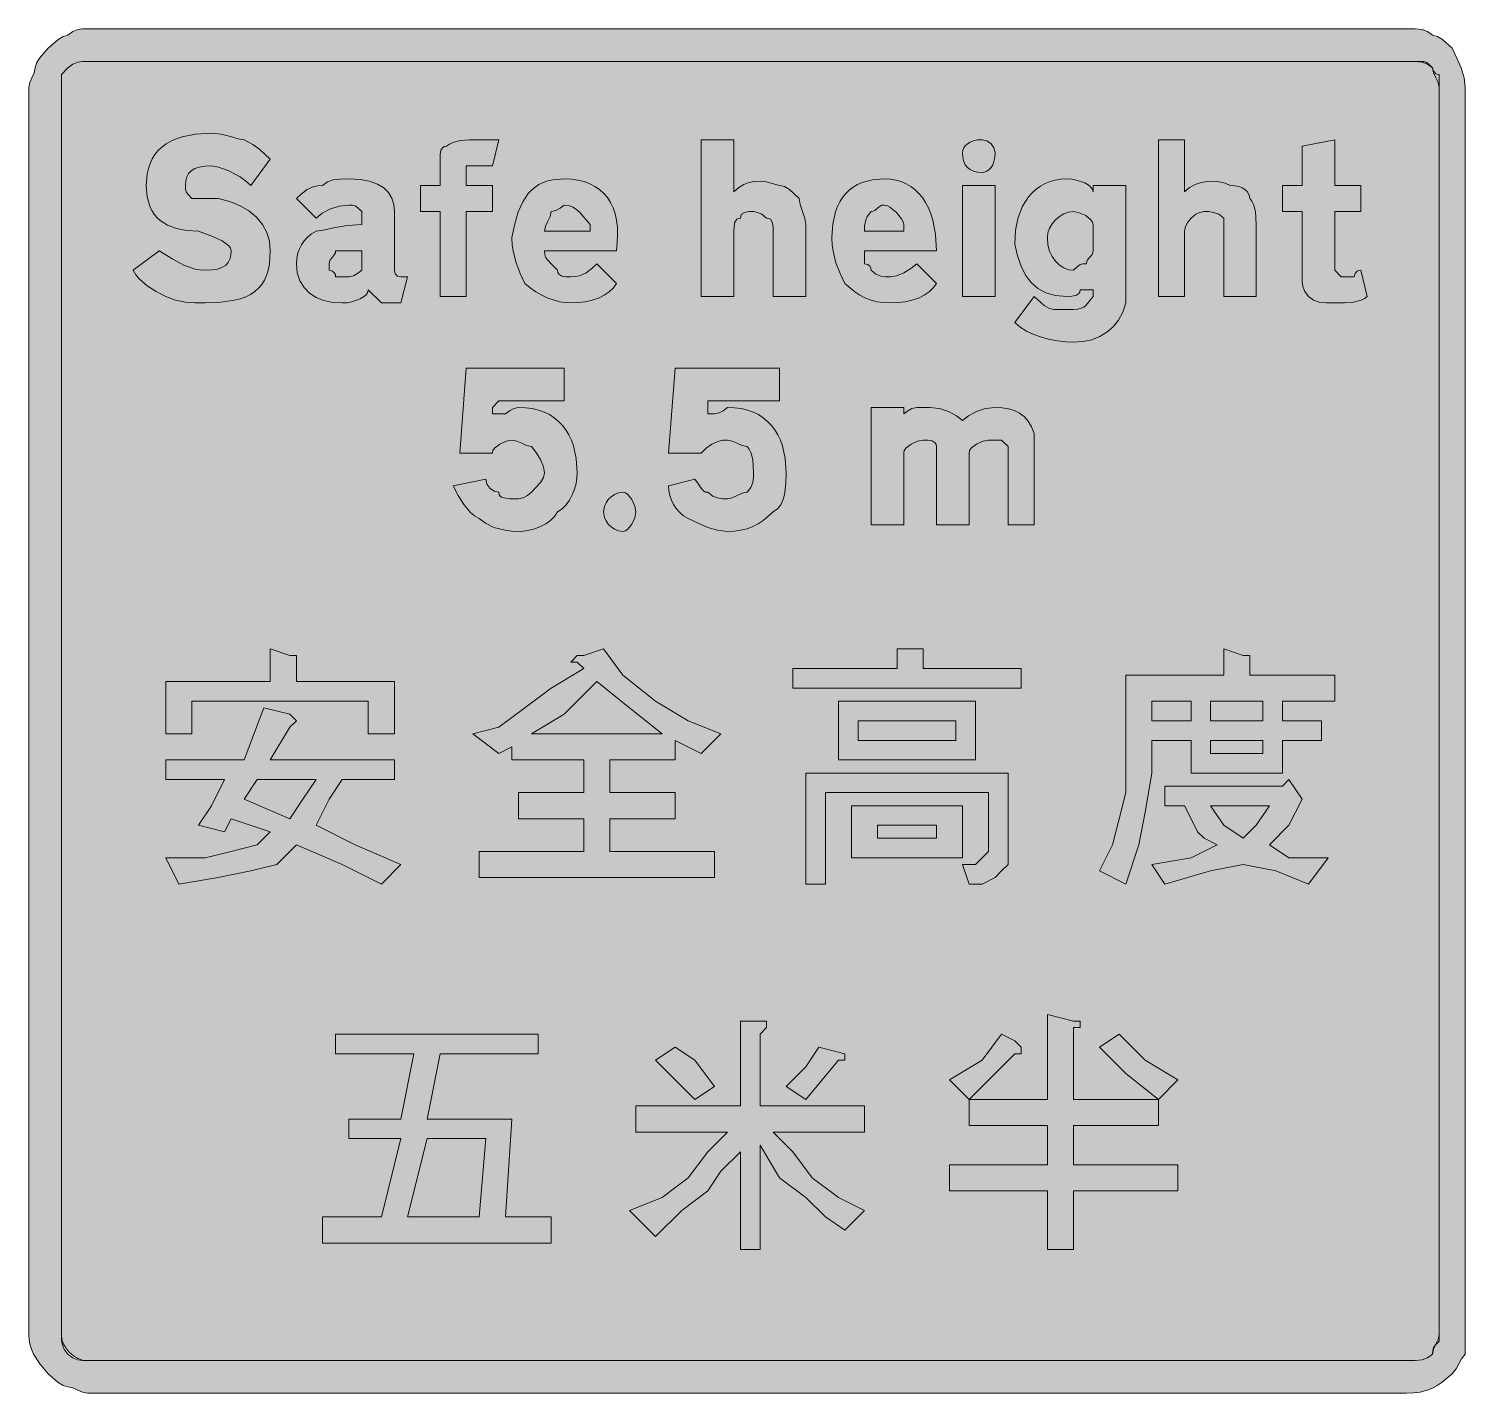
# Model space of a CAD drawing. Header units: metres. Extents: x 152 to 416, y 11 to 261.
import ezdxf

# ---------------------------------------------------------------- set-up
doc = ezdxf.new("R2010")
doc.units = ezdxf.units.M
for name, color, linetype, true_color in [('FILL_BLACK_000000', 7, 'Continuous', 0x000000), ('FILL_WHITE_FFFFFF', 7, 'Continuous', 0xffffff), ('STROKE_BLACK_000000', 7, 'Continuous', 0x000000)]:
    doc.layers.add(name, color=color, linetype=linetype, true_color=true_color)

msp = doc.modelspace()

# ---------------------------------------------------------------- hatches: boundary and pattern name
at = {"layer": 'FILL_BLACK_000000', "true_color": 0x000000}
h = msp.add_hatch(color=7, dxfattribs=at)
h.dxf.hatch_style = 1
h.paths.add_polyline_path([(407.94, 261.21), (408.97, 260.85), (409.89, 260.16), (410.79, 259.95), (411.69, 259.41), (413.49, 257.76), (414.37, 255.96), (415.14, 254.16), (415.68, 252.36), (415.89, 250.56), (415.89, 21.36), (415.89, 17.76), (415.18, 16.86), (414.69, 15.96), (414.2, 15.06), (413.49, 14.16), (411.67, 12.58), (410.73, 11.97), (409.74, 11.46), (408.7, 11.07), (407.58, 10.78), (406.39, 10.62), (405.09, 10.56), (162.69, 10.56), (161.79, 10.75), (160.89, 11.16), (159.99, 11.57), (159.09, 11.76), (158.19, 11.97), (157.29, 12.51), (155.49, 14.16), (153.91, 15.96), (152.79, 17.76), (152.4, 18.66), (152.11, 19.56), (151.95, 20.46), (151.89, 21.36), (151.89, 250.56), (152.08, 251.46), (152.49, 252.36), (152.9, 253.26), (153.09, 254.16), (153.3, 255.06), (153.84, 255.96), (155.49, 257.76), (157.29, 259.41), (158.19, 259.95), (159.09, 260.16), (159.99, 260.85), (160.89, 261.21), (161.79, 261.34), (162.69, 261.36), (405.09, 261.36), (406.68, 261.34), (407.94, 261.21)])
h.paths.add_polyline_path([(161.79, 255.34), (160.89, 255.21), (159.99, 254.85), (159.09, 254.16), (157.89, 252.96), (157.89, 250.56), (157.89, 21.36), (157.91, 20.46), (158.04, 19.56), (158.4, 18.66), (159.09, 17.76), (159.99, 17.07), (160.89, 16.71), (161.79, 16.58), (162.69, 16.56), (405.09, 16.56), (406.68, 16.58), (407.94, 16.71), (408.97, 17.07), (409.89, 17.76), (409.91, 18.47), (410.04, 18.96), (410.4, 19.45), (411.09, 20.16), (411.09, 21.36), (411.09, 250.56), (410.9, 251.46), (410.49, 252.36), (410.08, 253.26), (409.89, 254.16), (408.97, 254.85), (407.94, 255.21), (406.68, 255.34), (405.09, 255.36), (162.69, 255.36), (161.79, 255.34)], flags=16)
h = msp.add_hatch(color=7, dxfattribs=at)
h.dxf.hatch_style = 1
h.paths.add_polyline_path([(180.71, 231.85), (180.84, 231.36), (181.2, 230.87), (181.89, 230.16), (186.69, 230.16), (188.83, 229.6), (190.72, 228.83), (192.36, 227.86), (193.74, 226.71), (194.83, 225.39), (195.63, 223.92), (196.12, 222.3), (196.29, 220.56), (196.12, 218.08), (195.9, 217), (195.6, 216.02), (195.2, 215.14), (194.71, 214.36), (194.12, 213.67), (193.44, 213.06), (192.66, 212.54), (191.78, 212.1), (190.8, 211.74), (189.71, 211.45), (187.22, 211.08), (184.29, 210.96), (182.49, 210.98), (180.69, 211.11), (178.89, 211.47), (177.09, 212.16), (175.31, 213.08), (173.64, 214.11), (172.2, 215.37), (171.59, 216.11), (171.09, 216.96), (175.89, 220.56), (178.38, 218.98), (180.54, 217.86), (182.47, 217.19), (183.39, 217.02), (184.29, 216.96), (185.53, 217.02), (186.56, 217.19), (187.39, 217.47), (188.04, 217.86), (188.52, 218.37), (188.85, 218.98), (189.03, 219.72), (189.09, 220.56), (188.98, 221.01), (188.66, 221.46), (188.14, 221.91), (187.44, 222.36), (185.55, 223.26), (183.09, 224.16), (180.95, 224.27), (179.06, 224.63), (177.42, 225.24), (176.04, 226.11), (175.46, 226.65), (174.95, 227.27), (174.51, 227.95), (174.15, 228.72), (173.66, 230.48), (173.49, 232.56), (173.66, 234.7), (173.88, 235.67), (174.18, 236.59), (174.58, 237.45), (175.07, 238.23), (175.66, 238.96), (176.34, 239.61), (177.12, 240.19), (178, 240.7), (178.98, 241.14), (180.07, 241.5), (182.56, 241.99), (185.49, 242.16), (187.27, 241.97), (188.94, 241.56), (190.38, 241.15), (191.49, 240.96), (193.08, 240.06), (194.34, 239.16), (196.29, 237.36), (192.69, 232.56), (191.74, 233.4), (190.72, 234.13), (188.64, 235.26), (186.78, 235.93), (185.49, 236.16), (184.25, 236.1), (183.22, 235.93), (182.39, 235.65), (181.74, 235.26), (181.26, 234.75), (180.93, 234.13), (180.75, 233.4), (180.69, 232.56), (180.71, 231.85)])
h = msp.add_hatch(color=7, dxfattribs=at)
h.dxf.hatch_style = 1
h.paths.add_polyline_path([(227.49, 212.16), (227.49, 227.76), (223.89, 227.76), (223.89, 232.56), (227.49, 232.56), (227.49, 237.36), (227.51, 238.24), (227.64, 239.01), (228, 239.55), (228.29, 239.71), (228.69, 239.76), (229.19, 240.16), (229.8, 240.45), (231.24, 240.81), (232.91, 240.94), (234.69, 240.96), (238.29, 240.96), (237.09, 236.16), (235.89, 236.16), (233.49, 236.16), (232.29, 236.16), (232.29, 234.96), (232.29, 232.56), (237.09, 232.56), (237.09, 227.76), (232.29, 227.76), (232.29, 212.16), (227.49, 212.16)])
h = msp.add_hatch(color=7, dxfattribs=at)
h.dxf.hatch_style = 1
h.paths.add_polyline_path([(282.39, 232.15), (283.31, 232.73), (284.25, 233.11), (285.24, 233.31), (286.28, 233.34), (287.4, 233.22), (289.89, 232.56), (290.79, 232.35), (291.69, 231.81), (293.49, 230.16), (293.68, 229.07), (294.09, 227.76), (294.5, 226.45), (294.69, 225.36), (294.69, 212.16), (288.69, 212.16), (288.69, 224.16), (288.67, 225.04), (288.54, 225.81), (288.18, 226.35), (287.89, 226.51), (287.49, 226.56), (286.61, 227.25), (285.84, 227.61), (285.09, 227.76), (284.21, 227.74), (283.44, 227.61), (282.9, 227.25), (282.74, 226.96), (282.69, 226.56), (282.29, 226.51), (282, 226.35), (281.64, 225.81), (281.51, 225.04), (281.49, 224.16), (281.49, 212.16), (275.49, 212.16), (275.49, 240.96), (281.49, 240.96), (281.49, 231.36), (282.39, 232.15)])
h = msp.add_hatch(color=7, dxfattribs=at)
h.dxf.hatch_style = 1
h.paths.add_polyline_path([(329.44, 237.72), (329.28, 236.98), (329.05, 236.37), (328.74, 235.86), (328.38, 235.47), (327.97, 235.18), (327.54, 235.02), (327.09, 234.96), (326.25, 235.02), (325.51, 235.18), (324.9, 235.47), (324.39, 235.86), (324, 236.37), (323.71, 236.98), (323.55, 237.72), (323.49, 238.56), (323.55, 239.01), (323.71, 239.44), (324, 239.85), (324.39, 240.21), (324.9, 240.52), (325.51, 240.75), (326.25, 240.91), (327.09, 240.96), (327.97, 240.75), (328.74, 240.21), (329.28, 239.44), (329.49, 238.56), (329.44, 237.72)])
h = msp.add_hatch(color=7, dxfattribs=at)
h.dxf.hatch_style = 1
h.paths.add_polyline_path([(365.24, 232.15), (366.28, 232.73), (367.37, 233.11), (368.49, 233.31), (369.61, 233.34), (370.7, 233.22), (371.74, 232.95), (372.69, 232.56), (373.53, 232.51), (374.27, 232.35), (374.88, 232.12), (375.39, 231.81), (375.78, 231.45), (376.06, 231.04), (376.23, 230.61), (376.29, 230.16), (376.69, 229.66), (376.98, 229.07), (377.34, 227.76), (377.49, 225.36), (377.49, 212.16), (371.49, 212.16), (371.49, 224.16), (371.49, 225.36), (371.49, 226.56), (370.59, 227.25), (369.69, 227.61), (368.79, 227.74), (367.89, 227.76), (367.14, 227.61), (366.37, 227.25), (365.49, 226.56), (364.89, 225.81), (364.48, 225.04), (364.29, 224.16), (364.29, 212.16), (359.49, 212.16), (359.49, 240.96), (364.29, 240.96), (364.29, 231.36), (365.24, 232.15)])
h = msp.add_hatch(color=7, dxfattribs=at)
h.dxf.hatch_style = 1
h.paths.add_polyline_path([(396.69, 232.56), (396.69, 227.76), (391.89, 227.76), (391.89, 218.16), (391.89, 216.96), (393.09, 215.76), (395.49, 215.76), (395.64, 216.36), (396, 216.77), (396.29, 216.91), (396.69, 216.96), (397.89, 212.16), (397.39, 211.76), (396.78, 211.47), (395.34, 211.11), (393.67, 210.98), (391.89, 210.96), (390.3, 210.98), (389.04, 211.11), (388.01, 211.47), (387.09, 212.16), (386.4, 213.06), (386.04, 213.96), (385.91, 214.86), (385.89, 215.76), (385.89, 227.76), (382.29, 227.76), (382.29, 232.56), (385.89, 232.56), (385.89, 239.76), (391.89, 240.96), (391.89, 232.56), (396.69, 232.56)])
h = msp.add_hatch(color=7, dxfattribs=at)
h.dxf.hatch_style = 1
h.paths.add_polyline_path([(213.09, 227.76), (212.38, 228.45), (211.89, 228.81), (211.4, 228.94), (210.69, 228.96), (208.91, 228.75), (207.24, 228.21), (205.8, 227.44), (204.69, 226.56), (201.09, 230.16), (202.01, 231.04), (203.04, 231.81), (204.3, 232.35), (205.04, 232.51), (205.89, 232.56), (206.81, 233.25), (207.84, 233.61), (209.1, 233.74), (210.69, 233.76), (212.77, 233.65), (214.53, 233.33), (215.98, 232.81), (217.14, 232.11), (218.01, 231.24), (218.62, 230.22), (218.98, 229.05), (219.09, 227.76), (219.09, 216.96), (219.14, 216.56), (219.28, 216.27), (219.69, 215.91), (220.29, 215.76), (221.49, 215.76), (220.29, 210.96), (216.69, 210.96), (214.29, 213.36), (214.18, 212.91), (213.88, 212.48), (213.4, 212.07), (212.79, 211.71), (211.25, 211.17), (210.39, 211.01), (209.49, 210.96), (207.75, 211.07), (206.15, 211.41), (204.72, 211.97), (203.49, 212.76), (202.48, 213.77), (201.73, 215.01), (201.25, 216.47), (201.09, 218.16), (201.15, 219.06), (201.31, 219.94), (201.6, 220.8), (201.99, 221.61), (202.5, 222.37), (203.11, 223.05), (203.85, 223.66), (204.69, 224.16), (206, 224.35), (207.99, 224.76), (210.43, 225.17), (213.09, 225.36), (213.09, 226.56), (213.09, 227.76)])
h.paths.add_polyline_path([(207.69, 216.81), (208.1, 216.45), (208.24, 216.16), (208.29, 215.76), (210.69, 215.76), (211.57, 215.95), (212.34, 216.36), (213.09, 216.96), (213.09, 220.56), (208.29, 220.56), (208.24, 220.16), (208.1, 219.85), (207.69, 219.36), (207.28, 218.87), (207.14, 218.56), (207.09, 218.16), (207.09, 216.96), (207.69, 216.81)], flags=16)
h = msp.add_hatch(color=7, dxfattribs=at)
h.dxf.hatch_style = 1
h.paths.add_polyline_path([(246.71, 219.85), (246.84, 219.36), (247.2, 218.87), (247.89, 218.16), (249.09, 216.96), (249.14, 216.56), (249.3, 216.27), (249.84, 215.91), (250.61, 215.78), (251.49, 215.76), (252.34, 215.81), (253.08, 215.97), (254.34, 216.51), (255.37, 217.28), (256.29, 218.16), (259.89, 214.56), (259.33, 213.72), (258.58, 212.98), (257.65, 212.37), (256.59, 211.86), (255.41, 211.47), (254.15, 211.18), (252.84, 211.02), (251.49, 210.96), (250.54, 211.02), (249.5, 211.18), (247.29, 211.86), (246.17, 212.37), (245.08, 212.98), (244.04, 213.72), (243.09, 214.56), (242.21, 216.38), (241.44, 218.31), (240.9, 220.47), (240.74, 221.66), (240.69, 222.96), (241.2, 225.49), (241.85, 227.68), (242.67, 229.54), (243.69, 231.06), (244.28, 231.69), (244.93, 232.24), (245.65, 232.71), (246.43, 233.08), (247.28, 233.38), (248.2, 233.59), (250.29, 233.76), (251.6, 233.7), (252.82, 233.54), (253.95, 233.26), (255, 232.88), (255.95, 232.39), (256.81, 231.8), (257.57, 231.1), (258.24, 230.31), (258.81, 229.42), (259.28, 228.43), (259.65, 227.34), (259.91, 226.17), (260.07, 224.9), (260.12, 223.54), (260.06, 222.09), (259.89, 220.56), (246.69, 220.56), (246.71, 219.85)])
h.paths.add_polyline_path([(255.09, 225.36), (253.14, 227.61), (252.55, 228.14), (251.88, 228.57), (251.14, 228.85), (250.29, 228.96), (249.54, 228.36), (248.77, 227.95), (247.89, 227.76), (247.7, 226.86), (247.29, 225.96), (246.88, 225.06), (246.69, 224.16), (255.09, 224.16), (255.09, 225.36)], flags=16)
h = msp.add_hatch(color=7, dxfattribs=at)
h.dxf.hatch_style = 1
h.paths.add_polyline_path([(305.49, 218.16), (306.09, 218.01), (306.5, 217.65), (306.64, 217.36), (306.69, 216.96), (307.59, 216.27), (308.49, 215.91), (309.39, 215.78), (310.29, 215.76), (311.38, 215.97), (312.69, 216.51), (314, 217.28), (315.09, 218.16), (318.69, 214.56), (318.13, 213.72), (317.38, 212.98), (316.45, 212.37), (315.39, 211.86), (314.21, 211.47), (312.95, 211.18), (311.64, 211.02), (310.29, 210.96), (308.99, 211.02), (307.8, 211.18), (306.68, 211.47), (305.64, 211.86), (304.65, 212.37), (303.71, 212.98), (301.89, 214.56), (301.01, 216.38), (300.24, 218.31), (299.7, 220.47), (299.54, 221.66), (299.49, 222.96), (299.66, 225.49), (300.15, 227.68), (300.51, 228.66), (300.95, 229.54), (301.46, 230.34), (302.04, 231.06), (302.69, 231.69), (303.42, 232.24), (304.2, 232.71), (305.06, 233.08), (306.95, 233.59), (309.09, 233.76), (310.19, 233.7), (311.23, 233.54), (312.2, 233.26), (313.12, 232.88), (313.98, 232.39), (314.76, 231.8), (315.49, 231.1), (316.14, 230.31), (316.72, 229.42), (317.23, 228.43), (317.67, 227.34), (318.03, 226.17), (318.52, 223.54), (318.69, 220.56), (305.49, 220.56), (305.49, 218.16)])
h.paths.add_polyline_path([(312.69, 225.36), (312.58, 225.86), (312.3, 226.43), (311.34, 227.61), (310.16, 228.57), (309.59, 228.85), (309.09, 228.96), (308.69, 228.91), (308.38, 228.77), (307.89, 228.36), (307.4, 227.95), (307.09, 227.81), (306.69, 227.76), (306, 226.86), (305.64, 225.96), (305.51, 225.06), (305.49, 224.16), (312.69, 224.16), (312.69, 225.36)], flags=16)
h = msp.add_hatch(color=7, dxfattribs=at)
h.dxf.hatch_style = 1
h.paths.add_polyline_path([(323.49, 212.16), (323.49, 232.56), (329.49, 232.56), (329.49, 212.16), (323.49, 212.16)])
h = msp.add_hatch(color=7, dxfattribs=at)
h.dxf.hatch_style = 1
h.paths.add_polyline_path([(352.16, 207.81), (351.19, 206.57), (350.04, 205.56), (348.72, 204.77), (347.25, 204.21), (345.63, 203.87), (343.89, 203.76), (342.49, 203.82), (341.02, 203.98), (339.52, 204.27), (338.04, 204.66), (336.61, 205.17), (335.28, 205.78), (334.1, 206.52), (333.09, 207.36), (336.69, 212.16), (338.49, 210.51), (339.39, 209.97), (340.29, 209.76), (343.89, 209.76), (344.68, 209.81), (345.3, 209.97), (345.77, 210.2), (346.14, 210.51), (347.49, 212.16), (347.49, 213.36), (345.09, 213.36), (345.04, 212.96), (344.88, 212.67), (344.34, 212.31), (343.57, 212.18), (342.69, 212.16), (340.6, 212.33), (338.83, 212.82), (337.33, 213.62), (336.09, 214.71), (335.07, 216.09), (334.25, 217.73), (333.6, 219.62), (333.09, 221.76), (333.26, 224.34), (333.75, 226.67), (334.55, 228.72), (335.06, 229.63), (335.64, 230.46), (336.29, 231.2), (337.02, 231.86), (337.8, 232.43), (338.66, 232.9), (339.58, 233.27), (340.55, 233.54), (341.59, 233.7), (342.69, 233.76), (343.59, 233.71), (344.45, 233.55), (345.99, 233.01), (346.6, 232.65), (347.08, 232.24), (347.38, 231.81), (347.49, 231.36), (347.49, 232.56), (353.49, 232.56), (353.49, 210.96), (352.93, 209.27), (352.16, 207.81)])
h.paths.add_polyline_path([(347.1, 226.24), (346.14, 227.01), (344.96, 227.55), (343.89, 227.76), (342.99, 227.65), (342.13, 227.35), (341.32, 226.87), (340.59, 226.26), (339.98, 225.53), (339.5, 224.72), (339.2, 223.86), (339.09, 222.96), (339.2, 221.67), (339.5, 220.5), (339.98, 219.48), (340.59, 218.61), (341.32, 217.91), (342.13, 217.39), (342.99, 217.07), (343.89, 216.96), (344.6, 217.65), (345.09, 218.01), (345.58, 218.14), (346.29, 218.16), (346.34, 218.56), (346.48, 218.87), (346.89, 219.36), (347.3, 219.85), (347.44, 220.16), (347.49, 220.56), (347.49, 225.36), (347.38, 225.81), (347.1, 226.24)], flags=16)
h = msp.add_hatch(color=7, dxfattribs=at)
h.dxf.hatch_style = 1
h.paths.add_polyline_path([(242.77, 175.15), (243.54, 175.56), (244.29, 176.16), (245.94, 177.96), (246.48, 178.86), (246.69, 179.76), (246.48, 180.85), (245.94, 182.16), (245.17, 183.47), (244.29, 184.56), (243.39, 184.75), (242.49, 185.16), (241.59, 185.57), (240.69, 185.76), (239.62, 185.55), (238.44, 185.01), (237.48, 184.24), (237.2, 183.81), (237.09, 183.36), (231.09, 183.36), (232.29, 198.96), (250.29, 198.96), (250.29, 192.96), (238.29, 192.96), (237.09, 191.76), (237.09, 190.56), (238.29, 190.56), (239.49, 190.56), (240.24, 191.16), (241.01, 191.57), (241.89, 191.76), (243.2, 191.7), (244.42, 191.54), (245.56, 191.27), (246.62, 190.9), (247.59, 190.43), (248.47, 189.86), (249.27, 189.2), (249.99, 188.46), (250.62, 187.63), (251.17, 186.72), (251.64, 185.73), (252.02, 184.67), (252.52, 182.34), (252.69, 179.76), (252.63, 178.81), (252.47, 177.79), (252.18, 176.74), (251.79, 175.71), (251.28, 174.73), (250.67, 173.85), (249.93, 173.12), (249.09, 172.56), (248.53, 171.72), (247.8, 170.98), (246.92, 170.37), (245.94, 169.86), (244.91, 169.47), (243.86, 169.18), (242.84, 169.02), (241.89, 168.96), (240.6, 169.01), (239.42, 169.17), (237.39, 169.71), (235.81, 170.48), (234.69, 171.36), (233.84, 171.86), (233.1, 172.47), (231.84, 173.91), (230.81, 175.58), (229.89, 177.36), (235.89, 178.56), (236.1, 177.68), (236.64, 176.91), (237.41, 176.37), (238.29, 176.16), (238.35, 175.76), (238.52, 175.47), (238.8, 175.25), (239.19, 175.11), (240.32, 174.98), (241.89, 174.96), (242.77, 175.15)])
h = msp.add_hatch(color=7, dxfattribs=at)
h.dxf.hatch_style = 1
h.paths.add_polyline_path([(281.19, 175.15), (282.09, 175.56), (282.99, 175.97), (283.89, 176.16), (284.58, 177.06), (284.94, 177.96), (285.07, 178.86), (285.09, 179.76), (284.94, 182.16), (284.58, 183.47), (284.29, 184.06), (283.89, 184.56), (282.99, 184.75), (282.09, 185.16), (281.19, 185.57), (280.29, 185.76), (279.44, 185.71), (278.7, 185.55), (277.44, 185.01), (276.41, 184.24), (275.49, 183.36), (269.49, 183.36), (270.69, 198.96), (289.89, 198.96), (289.89, 192.96), (276.69, 192.96), (276.69, 191.76), (276.69, 190.56), (277.89, 190.56), (278.77, 190.75), (279.54, 191.16), (280.29, 191.76), (281.6, 191.7), (282.82, 191.54), (283.96, 191.27), (285.01, 190.9), (285.99, 190.43), (286.87, 189.86), (287.67, 189.2), (288.39, 188.46), (289.02, 187.63), (289.57, 186.72), (290.04, 185.73), (290.41, 184.67), (290.92, 182.34), (291.09, 179.76), (291.05, 177.79), (290.79, 175.71), (290.5, 174.73), (290.08, 173.85), (289.48, 173.12), (288.69, 172.56), (286.87, 170.98), (285.93, 170.37), (284.94, 169.86), (283.9, 169.47), (282.78, 169.18), (281.59, 169.02), (280.29, 168.96), (278.49, 169.17), (276.69, 169.71), (274.89, 170.48), (273.09, 171.36), (272.25, 171.86), (271.52, 172.47), (270.9, 173.15), (270.39, 173.91), (270, 174.72), (269.72, 175.58), (269.55, 176.46), (269.49, 177.36), (274.29, 178.56), (275, 177.68), (275.49, 176.91), (275.98, 176.37), (276.29, 176.21), (276.69, 176.16), (277.59, 175.47), (278.49, 175.11), (279.39, 174.98), (280.29, 174.96), (281.19, 175.15)])
h = msp.add_hatch(color=7, dxfattribs=at)
h.dxf.hatch_style = 1
h.paths.add_polyline_path([(327.22, 185.55), (326.04, 185.01), (325.08, 184.24), (324.8, 183.81), (324.69, 183.36), (324.69, 170.16), (318.69, 170.16), (318.69, 184.56), (318.64, 184.96), (318.48, 185.25), (317.94, 185.61), (317.17, 185.74), (316.29, 185.76), (315.22, 185.55), (314.04, 185.01), (313.08, 184.24), (312.8, 183.81), (312.69, 183.36), (312.69, 170.16), (306.69, 170.16), (306.69, 191.76), (312.69, 191.76), (312.69, 190.56), (313.44, 191.16), (314.21, 191.57), (315.09, 191.76), (317.49, 191.76), (319.27, 191.55), (320.94, 191.01), (322.38, 190.24), (323.49, 189.36), (324.6, 190.24), (326.04, 191.01), (327.71, 191.55), (329.49, 191.76), (330.78, 191.7), (331.97, 191.52), (333.03, 191.19), (333.99, 190.71), (334.83, 190.06), (335.56, 189.23), (336.18, 188.2), (336.69, 186.96), (336.69, 185.76), (336.69, 170.16), (331.89, 170.16), (331.89, 184.56), (330.69, 185.76), (328.29, 185.76), (327.22, 185.55)])
h = msp.add_hatch(color=7, dxfattribs=at)
h.dxf.hatch_style = 1
h.paths.add_polyline_path([(263.28, 171.49), (262.74, 170.31), (261.97, 169.35), (261.54, 169.07), (261.09, 168.96), (260.25, 169.07), (259.51, 169.35), (258.9, 169.78), (258.39, 170.31), (258, 170.89), (257.71, 171.49), (257.49, 172.56), (257.71, 173.63), (258, 174.23), (258.39, 174.81), (258.9, 175.34), (259.51, 175.77), (260.25, 176.05), (261.09, 176.16), (261.54, 176.05), (261.97, 175.77), (262.74, 174.81), (263.28, 173.63), (263.49, 172.56), (263.28, 171.49)])
h = msp.add_hatch(color=7, dxfattribs=at)
h.dxf.hatch_style = 1
h.paths.add_polyline_path([(181.89, 137.76), (181.89, 131.76), (177.09, 131.76), (177.09, 141.36), (196.29, 141.36), (196.29, 147.36), (199.89, 146.16), (201.09, 146.16), (201.09, 144.96), (201.09, 141.36), (219.09, 141.36), (219.09, 131.76), (214.29, 131.76), (214.29, 137.76), (181.89, 137.76)])
h = msp.add_hatch(color=7, dxfattribs=at)
h.dxf.hatch_style = 1
h.paths.add_polyline_path([(261.09, 142.56), (267.09, 137.76), (273.09, 134.16), (279.09, 131.76), (275.49, 128.16), (270.69, 130.56), (270.69, 126.96), (258.69, 126.96), (258.69, 120.96), (270.69, 120.96), (270.69, 116.16), (258.69, 116.16), (258.69, 110.16), (277.89, 110.16), (277.89, 105.36), (234.69, 105.36), (234.69, 110.16), (253.89, 110.16), (253.89, 116.16), (241.89, 116.16), (241.89, 120.96), (253.89, 120.96), (253.89, 126.96), (240.69, 126.96), (240.69, 129.36), (238.29, 128.16), (233.49, 131.76), (238.29, 132.96), (243.09, 136.56), (247.89, 140.16), (253.89, 143.76), (252.69, 144.96), (251.49, 144.96), (252.69, 146.16), (253.89, 146.16), (257.49, 147.36), (261.09, 142.56)])
h.paths.add_polyline_path([(262.29, 136.56), (256.29, 141.36), (250.29, 135.36), (244.29, 131.76), (268.29, 131.76), (262.29, 136.56)], flags=16)
h = msp.add_hatch(color=7, dxfattribs=at)
h.dxf.hatch_style = 1
h.paths.add_polyline_path([(313.89, 147.36), (316.29, 147.36), (316.29, 146.16), (316.29, 143.76), (334.29, 143.76), (334.29, 140.16), (292.29, 140.16), (292.29, 143.76), (311.49, 143.76), (311.49, 147.36), (313.89, 147.36)])
h = msp.add_hatch(color=7, dxfattribs=at)
h.dxf.hatch_style = 1
h.paths.add_polyline_path([(353.49, 126.96), (353.49, 142.56), (371.49, 142.56), (371.49, 147.36), (375.09, 146.16), (376.29, 146.16), (376.29, 144.96), (376.29, 142.56), (391.89, 142.56), (391.89, 137.76), (382.29, 137.76), (382.29, 134.16), (389.49, 134.16), (389.49, 130.56), (382.29, 130.56), (382.29, 124.56), (365.49, 124.56), (365.49, 130.56), (358.29, 130.56), (358.29, 124.56), (357.09, 117.36), (355.89, 111.36), (353.49, 104.16), (348.69, 106.56), (351.09, 111.36), (352.29, 116.16), (353.49, 120.96), (353.49, 126.96)])
h.paths.add_polyline_path([(358.29, 134.16), (365.49, 134.16), (365.49, 137.76), (358.29, 137.76), (358.29, 134.16)], flags=16)
h.paths.add_polyline_path([(369.09, 130.56), (369.09, 128.16), (378.69, 128.16), (378.69, 130.56), (369.09, 130.56)], flags=16)
h.paths.add_polyline_path([(378.69, 137.76), (369.09, 137.76), (369.09, 134.16), (378.69, 134.16), (378.69, 137.76)], flags=16)
h = msp.add_hatch(color=7, dxfattribs=at)
h.dxf.hatch_style = 1
h.paths.add_polyline_path([(325.89, 126.96), (300.69, 126.96), (300.69, 137.76), (325.89, 137.76), (325.89, 126.96)])
h.paths.add_polyline_path([(322.29, 134.16), (304.29, 134.16), (304.29, 130.56), (322.29, 130.56), (322.29, 134.16)], flags=16)
h = msp.add_hatch(color=7, dxfattribs=at)
h.dxf.hatch_style = 1
h.paths.add_polyline_path([(191.49, 126.96), (195.09, 136.56), (199.89, 135.36), (201.09, 134.16), (199.89, 132.96), (196.29, 126.96), (219.09, 126.96), (219.09, 123.36), (209.49, 123.36), (207.09, 119.76), (204.69, 114.96), (211.89, 111.36), (220.29, 107.76), (216.69, 104.16), (209.49, 107.76), (201.09, 111.36), (197.49, 107.76), (192.69, 106.56), (186.69, 105.36), (179.49, 104.16), (177.09, 108.96), (184.29, 108.96), (189.09, 110.16), (193.89, 111.36), (196.29, 113.76), (189.09, 116.16), (187.89, 113.76), (183.09, 114.96), (185.49, 118.56), (187.89, 123.36), (177.09, 123.36), (177.09, 126.96), (191.49, 126.96)])
h.paths.add_polyline_path([(199.89, 116.16), (202.29, 119.76), (204.69, 123.36), (193.89, 123.36), (191.49, 119.76), (199.89, 116.16)], flags=16)
h = msp.add_hatch(color=7, dxfattribs=at)
h.dxf.hatch_style = 1
h.paths.add_polyline_path([(331.89, 124.56), (331.89, 110.16), (331.89, 107.76), (330.69, 106.56), (329.49, 105.36), (327.09, 104.16), (324.69, 104.16), (323.49, 107.76), (325.89, 107.76), (327.09, 108.96), (328.29, 110.16), (328.29, 120.96), (298.29, 120.96), (298.29, 104.16), (294.69, 104.16), (294.69, 124.56), (331.89, 124.56)])
h = msp.add_hatch(color=7, dxfattribs=at)
h.dxf.hatch_style = 1
h.paths.add_polyline_path([(383.49, 123.36), (385.89, 119.76), (383.49, 114.96), (379.89, 111.36), (383.49, 108.96), (390.69, 108.96), (387.09, 104.16), (381.09, 106.56), (375.09, 107.76), (369.09, 106.56), (360.69, 104.16), (358.29, 107.76), (365.49, 108.96), (370.29, 111.36), (367.89, 112.56), (366.69, 113.76), (365.49, 116.16), (364.29, 118.56), (360.69, 118.56), (360.69, 122.16), (382.29, 122.16), (383.49, 123.36)])
h.paths.add_polyline_path([(375.09, 112.56), (377.49, 114.96), (379.89, 118.56), (369.09, 118.56), (371.49, 114.96), (375.09, 112.56)], flags=16)
h = msp.add_hatch(color=7, dxfattribs=at)
h.dxf.hatch_style = 1
h.paths.add_polyline_path([(323.49, 108.96), (303.09, 108.96), (303.09, 118.56), (323.49, 118.56), (323.49, 108.96)])
h.paths.add_polyline_path([(318.69, 114.96), (307.89, 114.96), (307.89, 112.56), (318.69, 112.56), (318.69, 114.96)], flags=16)
h = msp.add_hatch(color=7, dxfattribs=at)
h.dxf.hatch_style = 1
h.paths.add_polyline_path([(339.09, 80.16), (343.89, 78.96), (345.09, 78.96), (345.09, 77.76), (343.89, 77.76), (343.89, 64.56), (359.49, 64.56), (359.49, 59.76), (343.89, 59.76), (343.89, 52.56), (363.09, 52.56), (363.09, 47.76), (343.89, 47.76), (343.89, 36.96), (339.09, 36.96), (339.09, 47.76), (321.09, 47.76), (321.09, 52.56), (339.09, 52.56), (339.09, 59.76), (324.69, 59.76), (324.69, 64.56), (339.09, 64.56), (339.09, 80.16)])
h = msp.add_hatch(color=7, dxfattribs=at)
h.dxf.hatch_style = 1
h.paths.add_polyline_path([(245.49, 72.96), (227.49, 72.96), (225.09, 60.96), (240.69, 60.96), (239.49, 42.96), (247.89, 42.96), (247.89, 38.16), (205.89, 38.16), (205.89, 42.96), (216.69, 42.96), (220.29, 57.36), (210.69, 57.36), (210.69, 60.96), (220.29, 60.96), (222.69, 72.96), (208.29, 72.96), (208.29, 76.56), (245.49, 76.56), (245.49, 72.96)])
h.paths.add_polyline_path([(235.89, 57.36), (225.09, 57.36), (221.49, 42.96), (234.69, 42.96), (235.89, 57.36)], flags=16)
h = msp.add_hatch(color=7, dxfattribs=at)
h.dxf.hatch_style = 1
h.paths.add_polyline_path([(263.49, 63.36), (282.69, 63.36), (282.69, 78.96), (286.29, 78.96), (287.49, 78.96), (287.49, 77.76), (286.29, 76.56), (286.29, 63.36), (305.49, 63.36), (305.49, 58.56), (288.69, 58.56), (292.29, 54.96), (295.89, 50.16), (300.69, 46.56), (305.49, 44.16), (301.89, 40.56), (298.29, 42.96), (294.69, 46.56), (289.89, 50.16), (286.29, 56.16), (286.29, 36.96), (282.69, 36.96), (282.69, 54.96), (279.09, 51.36), (276.69, 47.76), (271.89, 44.16), (267.09, 39.36), (262.29, 44.16), (268.29, 46.56), (273.09, 50.16), (276.69, 54.96), (280.29, 58.56), (263.49, 58.56), (263.49, 63.36)])
h = msp.add_hatch(color=7, dxfattribs=at)
h.dxf.hatch_style = 1
h.paths.add_polyline_path([(334.29, 74.16), (334.29, 72.96), (333.09, 72.96), (329.49, 69.36), (324.69, 64.56), (321.09, 68.16), (327.09, 71.76), (330.69, 76.56), (333.09, 75.36), (334.29, 74.16)])
h = msp.add_hatch(color=7, dxfattribs=at)
h.dxf.hatch_style = 1
h.paths.add_polyline_path([(357.09, 71.76), (363.09, 68.16), (359.49, 64.56), (353.49, 69.36), (348.69, 74.16), (352.29, 76.56), (357.09, 71.76)])
h = msp.add_hatch(color=7, dxfattribs=at)
h.dxf.hatch_style = 1
h.paths.add_polyline_path([(274.29, 71.76), (277.89, 66.96), (274.29, 64.56), (270.69, 68.16), (267.09, 71.76), (270.69, 74.16), (274.29, 71.76)])
h = msp.add_hatch(color=7, dxfattribs=at)
h.dxf.hatch_style = 1
h.paths.add_polyline_path([(294.69, 70.56), (297.09, 74.16), (301.89, 72.96), (301.89, 71.76), (300.69, 71.76), (294.69, 64.56), (291.09, 66.96), (294.69, 70.56)])
at = {"layer": 'FILL_WHITE_FFFFFF', "true_color": 0xffffff}
h = msp.add_hatch(color=7, dxfattribs=at)
h.dxf.hatch_style = 1
h.paths.add_polyline_path([(161.79, 16.67), (160.93, 16.97), (160.12, 17.45), (159.39, 18.06), (158.78, 18.79), (158.3, 19.6), (158, 20.46), (157.89, 21.36), (157.89, 250.56), (157.89, 252.96), (159.09, 254.16), (159.99, 254.85), (160.89, 255.21), (161.79, 255.34), (162.69, 255.36), (405.09, 255.36), (407.49, 255.36), (408.2, 255.34), (408.69, 255.21), (409.18, 254.85), (409.89, 254.16), (410.04, 253.56), (410.4, 253.15), (410.69, 253.01), (411.09, 252.96), (411.09, 250.56), (411.09, 21.36), (410.9, 20.46), (410.49, 19.56), (410.08, 18.66), (409.89, 17.76), (408.97, 17.07), (407.94, 16.71), (406.68, 16.58), (405.09, 16.56), (162.69, 16.56), (161.79, 16.67)])

# ---------------------------------------------------------------- linework, layer by layer
at = {"layer": 'FILL_BLACK_000000', "lineweight": 0, "true_color": 0x000000}
for points in [[(407.94, 261.21), (408.97, 260.85), (409.89, 260.16), (410.79, 259.95), (411.69, 259.41), (413.49, 257.76), (414.37, 255.96), (415.14, 254.16), (415.68, 252.36), (415.89, 250.56), (415.89, 21.36), (415.89, 17.76), (415.18, 16.86), (414.69, 15.96), (414.2, 15.06), (413.49, 14.16), (411.67, 12.58), (410.73, 11.97), (409.74, 11.46), (408.7, 11.07), (407.58, 10.78), (406.39, 10.62), (405.09, 10.56), (162.69, 10.56), (161.79, 10.75), (160.89, 11.16), (159.99, 11.57), (159.09, 11.76), (158.19, 11.97), (157.29, 12.51), (155.49, 14.16), (153.91, 15.96), (152.79, 17.76), (152.4, 18.66), (152.11, 19.56), (151.95, 20.46), (151.89, 21.36), (151.89, 250.56), (152.08, 251.46), (152.49, 252.36), (152.9, 253.26), (153.09, 254.16), (153.3, 255.06), (153.84, 255.96), (155.49, 257.76), (157.29, 259.41), (158.19, 259.95), (159.09, 260.16), (159.99, 260.85), (160.89, 261.21), (161.79, 261.34), (162.69, 261.36), (405.09, 261.36), (406.68, 261.34)], [(161.79, 255.34), (160.89, 255.21), (159.99, 254.85), (159.09, 254.16), (157.89, 252.96), (157.89, 250.56), (157.89, 21.36), (157.91, 20.46), (158.04, 19.56), (158.4, 18.66), (159.09, 17.76), (159.99, 17.07), (160.89, 16.71), (161.79, 16.58), (162.69, 16.56), (405.09, 16.56), (406.68, 16.58), (407.94, 16.71), (408.97, 17.07), (409.89, 17.76), (409.91, 18.47), (410.04, 18.96), (410.4, 19.45), (411.09, 20.16), (411.09, 21.36), (411.09, 250.56), (410.9, 251.46), (410.49, 252.36), (410.08, 253.26), (409.89, 254.16), (408.97, 254.85), (407.94, 255.21), (406.68, 255.34), (405.09, 255.36), (162.69, 255.36)], [(180.71, 231.85), (180.84, 231.36), (181.2, 230.87), (181.89, 230.16), (186.69, 230.16), (188.83, 229.6), (190.72, 228.83), (192.36, 227.86), (193.74, 226.71), (194.83, 225.39), (195.63, 223.92), (196.12, 222.3), (196.29, 220.56), (196.12, 218.08), (195.9, 217), (195.6, 216.02), (195.2, 215.14), (194.71, 214.36), (194.12, 213.67), (193.44, 213.06), (192.66, 212.54), (191.78, 212.1), (190.8, 211.74), (189.71, 211.45), (187.22, 211.08), (184.29, 210.96), (182.49, 210.98), (180.69, 211.11), (178.89, 211.47), (177.09, 212.16), (175.31, 213.08), (173.64, 214.11), (172.2, 215.37), (171.59, 216.11), (171.09, 216.96), (175.89, 220.56), (178.38, 218.98), (180.54, 217.86), (182.47, 217.19), (183.39, 217.02), (184.29, 216.96), (185.53, 217.02), (186.56, 217.19), (187.39, 217.47), (188.04, 217.86), (188.52, 218.37), (188.85, 218.98), (189.03, 219.72), (189.09, 220.56), (188.98, 221.01), (188.66, 221.46), (188.14, 221.91), (187.44, 222.36), (185.55, 223.26), (183.09, 224.16), (180.95, 224.27), (179.06, 224.63), (177.42, 225.24), (176.04, 226.11), (175.46, 226.65), (174.95, 227.27), (174.51, 227.95), (174.15, 228.72), (173.66, 230.48), (173.49, 232.56), (173.66, 234.7), (173.88, 235.67), (174.18, 236.59), (174.58, 237.45), (175.07, 238.23), (175.66, 238.96), (176.34, 239.61), (177.12, 240.19), (178, 240.7), (178.98, 241.14), (180.07, 241.5), (182.56, 241.99), (185.49, 242.16), (187.27, 241.97), (188.94, 241.56), (190.38, 241.15), (191.49, 240.96), (193.08, 240.06), (194.34, 239.16), (196.29, 237.36), (192.69, 232.56), (191.74, 233.4), (190.72, 234.13), (188.64, 235.26), (186.78, 235.93), (185.49, 236.16), (184.25, 236.1), (183.22, 235.93), (182.39, 235.65), (181.74, 235.26), (181.26, 234.75), (180.93, 234.13), (180.75, 233.4), (180.69, 232.56)], [(227.49, 212.16), (227.49, 227.76), (223.89, 227.76), (223.89, 232.56), (227.49, 232.56), (227.49, 237.36), (227.51, 238.24), (227.64, 239.01), (228, 239.55), (228.29, 239.71), (228.69, 239.76), (229.19, 240.16), (229.8, 240.45), (231.24, 240.81), (232.91, 240.94), (234.69, 240.96), (238.29, 240.96), (237.09, 236.16), (235.89, 236.16), (233.49, 236.16), (232.29, 236.16), (232.29, 234.96), (232.29, 232.56), (237.09, 232.56), (237.09, 227.76), (232.29, 227.76), (232.29, 212.16)], [(282.39, 232.15), (283.31, 232.73), (284.25, 233.11), (285.24, 233.31), (286.28, 233.34), (287.4, 233.22), (289.89, 232.56), (290.79, 232.35), (291.69, 231.81), (293.49, 230.16), (293.68, 229.07), (294.09, 227.76), (294.5, 226.45), (294.69, 225.36), (294.69, 212.16), (288.69, 212.16), (288.69, 224.16), (288.67, 225.04), (288.54, 225.81), (288.18, 226.35), (287.89, 226.51), (287.49, 226.56), (286.61, 227.25), (285.84, 227.61), (285.09, 227.76), (284.21, 227.74), (283.44, 227.61), (282.9, 227.25), (282.74, 226.96), (282.69, 226.56), (282.29, 226.51), (282, 226.35), (281.64, 225.81), (281.51, 225.04), (281.49, 224.16), (281.49, 212.16), (275.49, 212.16), (275.49, 240.96), (281.49, 240.96), (281.49, 231.36)], [(329.44, 237.72), (329.28, 236.98), (329.05, 236.37), (328.74, 235.86), (328.38, 235.47), (327.97, 235.18), (327.54, 235.02), (327.09, 234.96), (326.25, 235.02), (325.51, 235.18), (324.9, 235.47), (324.39, 235.86), (324, 236.37), (323.71, 236.98), (323.55, 237.72), (323.49, 238.56), (323.55, 239.01), (323.71, 239.44), (324, 239.85), (324.39, 240.21), (324.9, 240.52), (325.51, 240.75), (326.25, 240.91), (327.09, 240.96), (327.97, 240.75), (328.74, 240.21), (329.28, 239.44), (329.49, 238.56)], [(365.24, 232.15), (366.28, 232.73), (367.37, 233.11), (368.49, 233.31), (369.61, 233.34), (370.7, 233.22), (371.74, 232.95), (372.69, 232.56), (373.53, 232.51), (374.27, 232.35), (374.88, 232.12), (375.39, 231.81), (375.78, 231.45), (376.06, 231.04), (376.23, 230.61), (376.29, 230.16), (376.69, 229.66), (376.98, 229.07), (377.34, 227.76), (377.49, 225.36), (377.49, 212.16), (371.49, 212.16), (371.49, 224.16), (371.49, 225.36), (371.49, 226.56), (370.59, 227.25), (369.69, 227.61), (368.79, 227.74), (367.89, 227.76), (367.14, 227.61), (366.37, 227.25), (365.49, 226.56), (364.89, 225.81), (364.48, 225.04), (364.29, 224.16), (364.29, 212.16), (359.49, 212.16), (359.49, 240.96), (364.29, 240.96), (364.29, 231.36)], [(396.69, 232.56), (396.69, 227.76), (391.89, 227.76), (391.89, 218.16), (391.89, 216.96), (393.09, 215.76), (395.49, 215.76), (395.64, 216.36), (396, 216.77), (396.29, 216.91), (396.69, 216.96), (397.89, 212.16), (397.39, 211.76), (396.78, 211.47), (395.34, 211.11), (393.67, 210.98), (391.89, 210.96), (390.3, 210.98), (389.04, 211.11), (388.01, 211.47), (387.09, 212.16), (386.4, 213.06), (386.04, 213.96), (385.91, 214.86), (385.89, 215.76), (385.89, 227.76), (382.29, 227.76), (382.29, 232.56), (385.89, 232.56), (385.89, 239.76), (391.89, 240.96), (391.89, 232.56)], [(213.09, 227.76), (212.38, 228.45), (211.89, 228.81), (211.4, 228.94), (210.69, 228.96), (208.91, 228.75), (207.24, 228.21), (205.8, 227.44), (204.69, 226.56), (201.09, 230.16), (202.01, 231.04), (203.04, 231.81), (204.3, 232.35), (205.04, 232.51), (205.89, 232.56), (206.81, 233.25), (207.84, 233.61), (209.1, 233.74), (210.69, 233.76), (212.77, 233.65), (214.53, 233.33), (215.98, 232.81), (217.14, 232.11), (218.01, 231.24), (218.62, 230.22), (218.98, 229.05), (219.09, 227.76), (219.09, 216.96), (219.14, 216.56), (219.28, 216.27), (219.69, 215.91), (220.29, 215.76), (221.49, 215.76), (220.29, 210.96), (216.69, 210.96), (214.29, 213.36), (214.18, 212.91), (213.88, 212.48), (213.4, 212.07), (212.79, 211.71), (211.25, 211.17), (210.39, 211.01), (209.49, 210.96), (207.75, 211.07), (206.15, 211.41), (204.72, 211.97), (203.49, 212.76), (202.48, 213.77), (201.73, 215.01), (201.25, 216.47), (201.09, 218.16), (201.15, 219.06), (201.31, 219.94), (201.6, 220.8), (201.99, 221.61), (202.5, 222.37), (203.11, 223.05), (203.85, 223.66), (204.69, 224.16), (206, 224.35), (207.99, 224.76), (210.43, 225.17), (213.09, 225.36), (213.09, 226.56)], [(246.71, 219.85), (246.84, 219.36), (247.2, 218.87), (247.89, 218.16), (249.09, 216.96), (249.14, 216.56), (249.3, 216.27), (249.84, 215.91), (250.61, 215.78), (251.49, 215.76), (252.34, 215.81), (253.08, 215.97), (254.34, 216.51), (255.37, 217.28), (256.29, 218.16), (259.89, 214.56), (259.33, 213.72), (258.58, 212.98), (257.65, 212.37), (256.59, 211.86), (255.41, 211.47), (254.15, 211.18), (252.84, 211.02), (251.49, 210.96), (250.54, 211.02), (249.5, 211.18), (247.29, 211.86), (246.17, 212.37), (245.08, 212.98), (244.04, 213.72), (243.09, 214.56), (242.21, 216.38), (241.44, 218.31), (240.9, 220.47), (240.74, 221.66), (240.69, 222.96), (241.2, 225.49), (241.85, 227.68), (242.67, 229.54), (243.69, 231.06), (244.28, 231.69), (244.93, 232.24), (245.65, 232.71), (246.43, 233.08), (247.28, 233.38), (248.2, 233.59), (250.29, 233.76), (251.6, 233.7), (252.82, 233.54), (253.95, 233.26), (255, 232.88), (255.95, 232.39), (256.81, 231.8), (257.57, 231.1), (258.24, 230.31), (258.81, 229.42), (259.28, 228.43), (259.65, 227.34), (259.91, 226.17), (260.07, 224.9), (260.12, 223.54), (260.06, 222.09), (259.89, 220.56), (246.69, 220.56)], [(305.49, 218.16), (306.09, 218.01), (306.5, 217.65), (306.64, 217.36), (306.69, 216.96), (307.59, 216.27), (308.49, 215.91), (309.39, 215.78), (310.29, 215.76), (311.38, 215.97), (312.69, 216.51), (314, 217.28), (315.09, 218.16), (318.69, 214.56), (318.13, 213.72), (317.38, 212.98), (316.45, 212.37), (315.39, 211.86), (314.21, 211.47), (312.95, 211.18), (311.64, 211.02), (310.29, 210.96), (308.99, 211.02), (307.8, 211.18), (306.68, 211.47), (305.64, 211.86), (304.65, 212.37), (303.71, 212.98), (301.89, 214.56), (301.01, 216.38), (300.24, 218.31), (299.7, 220.47), (299.54, 221.66), (299.49, 222.96), (299.66, 225.49), (300.15, 227.68), (300.51, 228.66), (300.95, 229.54), (301.46, 230.34), (302.04, 231.06), (302.69, 231.69), (303.42, 232.24), (304.2, 232.71), (305.06, 233.08), (306.95, 233.59), (309.09, 233.76), (310.19, 233.7), (311.23, 233.54), (312.2, 233.26), (313.12, 232.88), (313.98, 232.39), (314.76, 231.8), (315.49, 231.1), (316.14, 230.31), (316.72, 229.42), (317.23, 228.43), (317.67, 227.34), (318.03, 226.17), (318.52, 223.54), (318.69, 220.56), (305.49, 220.56)], [(323.49, 212.16), (323.49, 232.56), (329.49, 232.56), (329.49, 212.16)], [(352.16, 207.81), (351.19, 206.57), (350.04, 205.56), (348.72, 204.77), (347.25, 204.21), (345.63, 203.87), (343.89, 203.76), (342.49, 203.82), (341.02, 203.98), (339.52, 204.27), (338.04, 204.66), (336.61, 205.17), (335.28, 205.78), (334.1, 206.52), (333.09, 207.36), (336.69, 212.16), (338.49, 210.51), (339.39, 209.97), (340.29, 209.76), (343.89, 209.76), (344.68, 209.81), (345.3, 209.97), (345.77, 210.2), (346.14, 210.51), (347.49, 212.16), (347.49, 213.36), (345.09, 213.36), (345.04, 212.96), (344.88, 212.67), (344.34, 212.31), (343.57, 212.18), (342.69, 212.16), (340.6, 212.33), (338.83, 212.82), (337.33, 213.62), (336.09, 214.71), (335.07, 216.09), (334.25, 217.73), (333.6, 219.62), (333.09, 221.76), (333.26, 224.34), (333.75, 226.67), (334.55, 228.72), (335.06, 229.63), (335.64, 230.46), (336.29, 231.2), (337.02, 231.86), (337.8, 232.43), (338.66, 232.9), (339.58, 233.27), (340.55, 233.54), (341.59, 233.7), (342.69, 233.76), (343.59, 233.71), (344.45, 233.55), (345.99, 233.01), (346.6, 232.65), (347.08, 232.24), (347.38, 231.81), (347.49, 231.36), (347.49, 232.56), (353.49, 232.56), (353.49, 210.96), (352.93, 209.27)], [(255.09, 225.36), (253.14, 227.61), (252.55, 228.14), (251.88, 228.57), (251.14, 228.85), (250.29, 228.96), (249.54, 228.36), (248.77, 227.95), (247.89, 227.76), (247.7, 226.86), (247.29, 225.96), (246.88, 225.06), (246.69, 224.16), (255.09, 224.16)], [(312.69, 225.36), (312.58, 225.86), (312.3, 226.43), (311.34, 227.61), (310.16, 228.57), (309.59, 228.85), (309.09, 228.96), (308.69, 228.91), (308.38, 228.77), (307.89, 228.36), (307.4, 227.95), (307.09, 227.81), (306.69, 227.76), (306, 226.86), (305.64, 225.96), (305.51, 225.06), (305.49, 224.16), (312.69, 224.16)], [(347.1, 226.24), (346.14, 227.01), (344.96, 227.55), (343.89, 227.76), (342.99, 227.65), (342.13, 227.35), (341.32, 226.87), (340.59, 226.26), (339.98, 225.53), (339.5, 224.72), (339.2, 223.86), (339.09, 222.96), (339.2, 221.67), (339.5, 220.5), (339.98, 219.48), (340.59, 218.61), (341.32, 217.91), (342.13, 217.39), (342.99, 217.07), (343.89, 216.96), (344.6, 217.65), (345.09, 218.01), (345.58, 218.14), (346.29, 218.16), (346.34, 218.56), (346.48, 218.87), (346.89, 219.36), (347.3, 219.85), (347.44, 220.16), (347.49, 220.56), (347.49, 225.36), (347.38, 225.81)], [(207.69, 216.81), (208.1, 216.45), (208.24, 216.16), (208.29, 215.76), (210.69, 215.76), (211.57, 215.95), (212.34, 216.36), (213.09, 216.96), (213.09, 220.56), (208.29, 220.56), (208.24, 220.16), (208.1, 219.85), (207.69, 219.36), (207.28, 218.87), (207.14, 218.56), (207.09, 218.16), (207.09, 216.96)], [(242.77, 175.15), (243.54, 175.56), (244.29, 176.16), (245.94, 177.96), (246.48, 178.86), (246.69, 179.76), (246.48, 180.85), (245.94, 182.16), (245.17, 183.47), (244.29, 184.56), (243.39, 184.75), (242.49, 185.16), (241.59, 185.57), (240.69, 185.76), (239.62, 185.55), (238.44, 185.01), (237.48, 184.24), (237.2, 183.81), (237.09, 183.36), (231.09, 183.36), (232.29, 198.96), (250.29, 198.96), (250.29, 192.96), (238.29, 192.96), (237.09, 191.76), (237.09, 190.56), (238.29, 190.56), (239.49, 190.56), (240.24, 191.16), (241.01, 191.57), (241.89, 191.76), (243.2, 191.7), (244.42, 191.54), (245.56, 191.27), (246.62, 190.9), (247.59, 190.43), (248.47, 189.86), (249.27, 189.2), (249.99, 188.46), (250.62, 187.63), (251.17, 186.72), (251.64, 185.73), (252.02, 184.67), (252.52, 182.34), (252.69, 179.76), (252.63, 178.81), (252.47, 177.79), (252.18, 176.74), (251.79, 175.71), (251.28, 174.73), (250.67, 173.85), (249.93, 173.12), (249.09, 172.56), (248.53, 171.72), (247.8, 170.98), (246.92, 170.37), (245.94, 169.86), (244.91, 169.47), (243.86, 169.18), (242.84, 169.02), (241.89, 168.96), (240.6, 169.01), (239.42, 169.17), (237.39, 169.71), (235.81, 170.48), (234.69, 171.36), (233.84, 171.86), (233.1, 172.47), (231.84, 173.91), (230.81, 175.58), (229.89, 177.36), (235.89, 178.56), (236.1, 177.68), (236.64, 176.91), (237.41, 176.37), (238.29, 176.16), (238.35, 175.76), (238.52, 175.47), (238.8, 175.25), (239.19, 175.11), (240.32, 174.98), (241.89, 174.96)], [(281.19, 175.15), (282.09, 175.56), (282.99, 175.97), (283.89, 176.16), (284.58, 177.06), (284.94, 177.96), (285.07, 178.86), (285.09, 179.76), (284.94, 182.16), (284.58, 183.47), (284.29, 184.06), (283.89, 184.56), (282.99, 184.75), (282.09, 185.16), (281.19, 185.57), (280.29, 185.76), (279.44, 185.71), (278.7, 185.55), (277.44, 185.01), (276.41, 184.24), (275.49, 183.36), (269.49, 183.36), (270.69, 198.96), (289.89, 198.96), (289.89, 192.96), (276.69, 192.96), (276.69, 191.76), (276.69, 190.56), (277.89, 190.56), (278.77, 190.75), (279.54, 191.16), (280.29, 191.76), (281.6, 191.7), (282.82, 191.54), (283.96, 191.27), (285.01, 190.9), (285.99, 190.43), (286.87, 189.86), (287.67, 189.2), (288.39, 188.46), (289.02, 187.63), (289.57, 186.72), (290.04, 185.73), (290.41, 184.67), (290.92, 182.34), (291.09, 179.76), (291.05, 177.79), (290.79, 175.71), (290.5, 174.73), (290.08, 173.85), (289.48, 173.12), (288.69, 172.56), (286.87, 170.98), (285.93, 170.37), (284.94, 169.86), (283.9, 169.47), (282.78, 169.18), (281.59, 169.02), (280.29, 168.96), (278.49, 169.17), (276.69, 169.71), (274.89, 170.48), (273.09, 171.36), (272.25, 171.86), (271.52, 172.47), (270.9, 173.15), (270.39, 173.91), (270, 174.72), (269.72, 175.58), (269.55, 176.46), (269.49, 177.36), (274.29, 178.56), (275, 177.68), (275.49, 176.91), (275.98, 176.37), (276.29, 176.21), (276.69, 176.16), (277.59, 175.47), (278.49, 175.11), (279.39, 174.98), (280.29, 174.96)], [(327.22, 185.55), (326.04, 185.01), (325.08, 184.24), (324.8, 183.81), (324.69, 183.36), (324.69, 170.16), (318.69, 170.16), (318.69, 184.56), (318.64, 184.96), (318.48, 185.25), (317.94, 185.61), (317.17, 185.74), (316.29, 185.76), (315.22, 185.55), (314.04, 185.01), (313.08, 184.24), (312.8, 183.81), (312.69, 183.36), (312.69, 170.16), (306.69, 170.16), (306.69, 191.76), (312.69, 191.76), (312.69, 190.56), (313.44, 191.16), (314.21, 191.57), (315.09, 191.76), (317.49, 191.76), (319.27, 191.55), (320.94, 191.01), (322.38, 190.24), (323.49, 189.36), (324.6, 190.24), (326.04, 191.01), (327.71, 191.55), (329.49, 191.76), (330.78, 191.7), (331.97, 191.52), (333.03, 191.19), (333.99, 190.71), (334.83, 190.06), (335.56, 189.23), (336.18, 188.2), (336.69, 186.96), (336.69, 185.76), (336.69, 170.16), (331.89, 170.16), (331.89, 184.56), (330.69, 185.76), (328.29, 185.76)], [(263.28, 171.49), (262.74, 170.31), (261.97, 169.35), (261.54, 169.07), (261.09, 168.96), (260.25, 169.07), (259.51, 169.35), (258.9, 169.78), (258.39, 170.31), (258, 170.89), (257.71, 171.49), (257.49, 172.56), (257.71, 173.63), (258, 174.23), (258.39, 174.81), (258.9, 175.34), (259.51, 175.77), (260.25, 176.05), (261.09, 176.16), (261.54, 176.05), (261.97, 175.77), (262.74, 174.81), (263.28, 173.63), (263.49, 172.56)], [(181.89, 137.76), (181.89, 131.76), (177.09, 131.76), (177.09, 141.36), (196.29, 141.36), (196.29, 147.36), (199.89, 146.16), (201.09, 146.16), (201.09, 144.96), (201.09, 141.36), (219.09, 141.36), (219.09, 131.76), (214.29, 131.76), (214.29, 137.76)], [(261.09, 142.56), (267.09, 137.76), (273.09, 134.16), (279.09, 131.76), (275.49, 128.16), (270.69, 130.56), (270.69, 126.96), (258.69, 126.96), (258.69, 120.96), (270.69, 120.96), (270.69, 116.16), (258.69, 116.16), (258.69, 110.16), (277.89, 110.16), (277.89, 105.36), (234.69, 105.36), (234.69, 110.16), (253.89, 110.16), (253.89, 116.16), (241.89, 116.16), (241.89, 120.96), (253.89, 120.96), (253.89, 126.96), (240.69, 126.96), (240.69, 129.36), (238.29, 128.16), (233.49, 131.76), (238.29, 132.96), (243.09, 136.56), (247.89, 140.16), (253.89, 143.76), (252.69, 144.96), (251.49, 144.96), (252.69, 146.16), (253.89, 146.16), (257.49, 147.36)], [(313.89, 147.36), (316.29, 147.36), (316.29, 146.16), (316.29, 143.76), (334.29, 143.76), (334.29, 140.16), (292.29, 140.16), (292.29, 143.76), (311.49, 143.76), (311.49, 147.36)], [(353.49, 126.96), (353.49, 142.56), (371.49, 142.56), (371.49, 147.36), (375.09, 146.16), (376.29, 146.16), (376.29, 144.96), (376.29, 142.56), (391.89, 142.56), (391.89, 137.76), (382.29, 137.76), (382.29, 134.16), (389.49, 134.16), (389.49, 130.56), (382.29, 130.56), (382.29, 124.56), (365.49, 124.56), (365.49, 130.56), (358.29, 130.56), (358.29, 124.56), (357.09, 117.36), (355.89, 111.36), (353.49, 104.16), (348.69, 106.56), (351.09, 111.36), (352.29, 116.16), (353.49, 120.96)], [(262.29, 136.56), (256.29, 141.36), (250.29, 135.36), (244.29, 131.76), (268.29, 131.76)], [(325.89, 126.96), (300.69, 126.96), (300.69, 137.76), (325.89, 137.76)], [(358.29, 134.16), (365.49, 134.16), (365.49, 137.76), (358.29, 137.76)], [(378.69, 137.76), (369.09, 137.76), (369.09, 134.16), (378.69, 134.16)], [(191.49, 126.96), (195.09, 136.56), (199.89, 135.36), (201.09, 134.16), (199.89, 132.96), (196.29, 126.96), (219.09, 126.96), (219.09, 123.36), (209.49, 123.36), (207.09, 119.76), (204.69, 114.96), (211.89, 111.36), (220.29, 107.76), (216.69, 104.16), (209.49, 107.76), (201.09, 111.36), (197.49, 107.76), (192.69, 106.56), (186.69, 105.36), (179.49, 104.16), (177.09, 108.96), (184.29, 108.96), (189.09, 110.16), (193.89, 111.36), (196.29, 113.76), (189.09, 116.16), (187.89, 113.76), (183.09, 114.96), (185.49, 118.56), (187.89, 123.36), (177.09, 123.36), (177.09, 126.96)], [(322.29, 134.16), (304.29, 134.16), (304.29, 130.56), (322.29, 130.56)], [(369.09, 130.56), (369.09, 128.16), (378.69, 128.16), (378.69, 130.56)], [(331.89, 124.56), (331.89, 110.16), (331.89, 107.76), (330.69, 106.56), (329.49, 105.36), (327.09, 104.16), (324.69, 104.16), (323.49, 107.76), (325.89, 107.76), (327.09, 108.96), (328.29, 110.16), (328.29, 120.96), (298.29, 120.96), (298.29, 104.16), (294.69, 104.16), (294.69, 124.56)], [(199.89, 116.16), (202.29, 119.76), (204.69, 123.36), (193.89, 123.36), (191.49, 119.76)], [(383.49, 123.36), (385.89, 119.76), (383.49, 114.96), (379.89, 111.36), (383.49, 108.96), (390.69, 108.96), (387.09, 104.16), (381.09, 106.56), (375.09, 107.76), (369.09, 106.56), (360.69, 104.16), (358.29, 107.76), (365.49, 108.96), (370.29, 111.36), (367.89, 112.56), (366.69, 113.76), (365.49, 116.16), (364.29, 118.56), (360.69, 118.56), (360.69, 122.16), (382.29, 122.16)], [(323.49, 108.96), (303.09, 108.96), (303.09, 118.56), (323.49, 118.56)], [(375.09, 112.56), (377.49, 114.96), (379.89, 118.56), (369.09, 118.56), (371.49, 114.96)], [(318.69, 114.96), (307.89, 114.96), (307.89, 112.56), (318.69, 112.56)], [(339.09, 80.16), (343.89, 78.96), (345.09, 78.96), (345.09, 77.76), (343.89, 77.76), (343.89, 64.56), (359.49, 64.56), (359.49, 59.76), (343.89, 59.76), (343.89, 52.56), (363.09, 52.56), (363.09, 47.76), (343.89, 47.76), (343.89, 36.96), (339.09, 36.96), (339.09, 47.76), (321.09, 47.76), (321.09, 52.56), (339.09, 52.56), (339.09, 59.76), (324.69, 59.76), (324.69, 64.56), (339.09, 64.56)], [(245.49, 72.96), (227.49, 72.96), (225.09, 60.96), (240.69, 60.96), (239.49, 42.96), (247.89, 42.96), (247.89, 38.16), (205.89, 38.16), (205.89, 42.96), (216.69, 42.96), (220.29, 57.36), (210.69, 57.36), (210.69, 60.96), (220.29, 60.96), (222.69, 72.96), (208.29, 72.96), (208.29, 76.56), (245.49, 76.56)], [(263.49, 63.36), (282.69, 63.36), (282.69, 78.96), (286.29, 78.96), (287.49, 78.96), (287.49, 77.76), (286.29, 76.56), (286.29, 63.36), (305.49, 63.36), (305.49, 58.56), (288.69, 58.56), (292.29, 54.96), (295.89, 50.16), (300.69, 46.56), (305.49, 44.16), (301.89, 40.56), (298.29, 42.96), (294.69, 46.56), (289.89, 50.16), (286.29, 56.16), (286.29, 36.96), (282.69, 36.96), (282.69, 54.96), (279.09, 51.36), (276.69, 47.76), (271.89, 44.16), (267.09, 39.36), (262.29, 44.16), (268.29, 46.56), (273.09, 50.16), (276.69, 54.96), (280.29, 58.56), (263.49, 58.56)], [(334.29, 74.16), (334.29, 72.96), (333.09, 72.96), (329.49, 69.36), (324.69, 64.56), (321.09, 68.16), (327.09, 71.76), (330.69, 76.56), (333.09, 75.36)], [(357.09, 71.76), (363.09, 68.16), (359.49, 64.56), (353.49, 69.36), (348.69, 74.16), (352.29, 76.56)], [(274.29, 71.76), (277.89, 66.96), (274.29, 64.56), (270.69, 68.16), (267.09, 71.76), (270.69, 74.16)], [(294.69, 70.56), (297.09, 74.16), (301.89, 72.96), (301.89, 71.76), (300.69, 71.76), (294.69, 64.56), (291.09, 66.96)], [(235.89, 57.36), (225.09, 57.36), (221.49, 42.96), (234.69, 42.96)]]:
    msp.add_lwpolyline(points, close=True, dxfattribs=at)
at = {"layer": 'FILL_WHITE_FFFFFF', "lineweight": 0, "true_color": 0xffffff}
msp.add_lwpolyline([(161.79, 16.67), (160.93, 16.97), (160.12, 17.45), (159.39, 18.06), (158.78, 18.79), (158.3, 19.6), (158, 20.46), (157.89, 21.36), (157.89, 250.56), (157.89, 252.96), (159.09, 254.16), (159.99, 254.85), (160.89, 255.21), (161.79, 255.34), (162.69, 255.36), (405.09, 255.36), (407.49, 255.36), (408.2, 255.34), (408.69, 255.21), (409.18, 254.85), (409.89, 254.16), (410.04, 253.56), (410.4, 253.15), (410.69, 253.01), (411.09, 252.96), (411.09, 250.56), (411.09, 21.36), (410.9, 20.46), (410.49, 19.56), (410.08, 18.66), (409.89, 17.76), (408.97, 17.07), (407.94, 16.71), (406.68, 16.58), (405.09, 16.56), (162.69, 16.56)], close=True, dxfattribs=at)
at = {"layer": 'STROKE_BLACK_000000', "lineweight": 0, "true_color": 0x000000}
for points in [[(243.29, 173.6), (243.29, 173.6)], [(283.29, 173.6), (283.29, 173.6)]]:
    msp.add_lwpolyline(points, dxfattribs=at)

doc.saveas('drawing.dxf')
